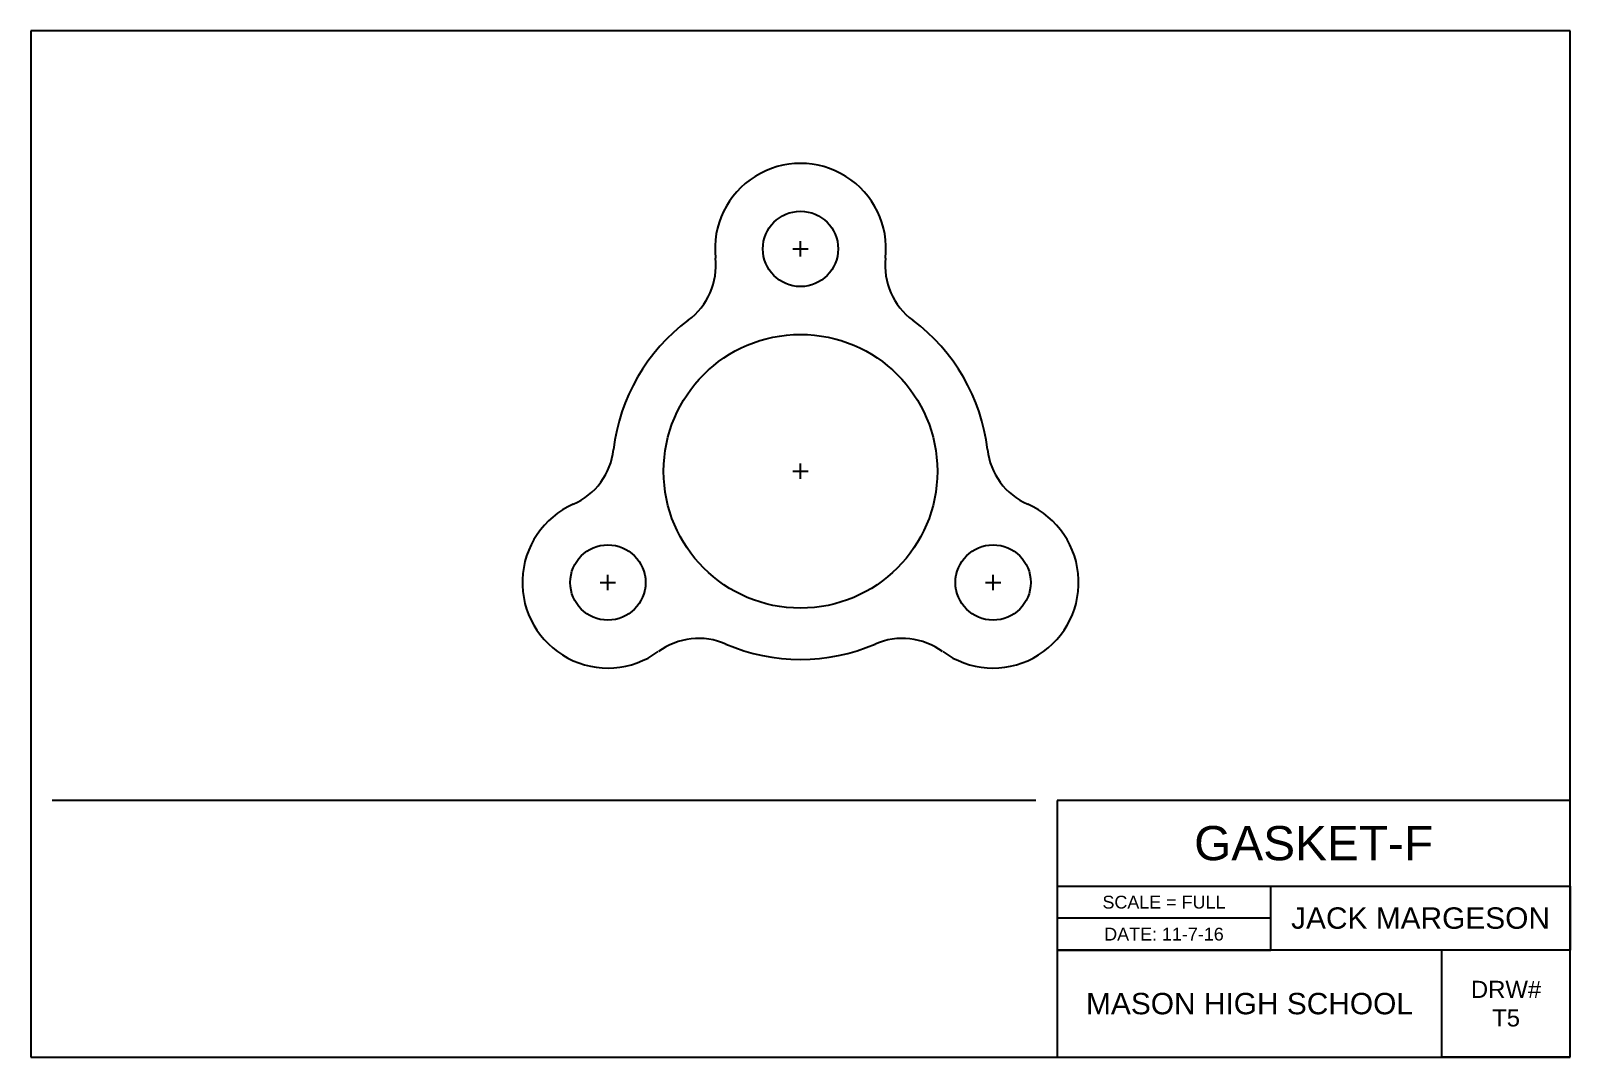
# Model space of a CAD drawing. Header units: inches. Extents: x 0 to 18, y 0 to 12.
import ezdxf

# ---------------------------------------------------------------- set-up
doc = ezdxf.new("R2010")
doc.units = ezdxf.units.IN
doc.header["$MEASUREMENT"] = 0
doc.styles.get("Standard").update_dxf_attribs({"font": 'arial.ttf'})

msp = doc.modelspace()

# ---------------------------------------------------------------- linework, layer by layer
for p, q in [((18, 12), (0, 12)), ((0, 12), (0, 0)), ((18, 0), (18, 12)), ((11.75, 3), (0.25, 3)), ((18, 3), (12, 3)), ((12, 3), (12, 0)), ((12, 3), (12, 2)), ((18, 0), (18, 3)), ((12, 2), (18, 2)), ((14.5, 1.25), (14.5, 2)), ((18, 2), (18, 1.25)), ((14.5, 1.625), (12, 1.625)), ((18, 1.25), (12, 1.25)), ((12, 1.25), (14.5, 1.25)), ((16.5, 0), (16.5, 1.25)), ((0, 0), (18, 0)), ((18, 0), (16.5, 0))]:
    msp.add_line(p, q)
at = {"color": 3}
for p, q in [((9, 9.36), (9, 9.54)), ((8.91, 9.45), (9.09, 9.45)), ((8.91, 6.85), (9.09, 6.85)), ((9, 6.76), (9, 6.94)), ((6.748, 5.46), (6.748, 5.64)), ((11.252, 5.46), (11.252, 5.64)), ((6.658, 5.55), (6.838, 5.55)), ((11.162, 5.55), (11.342, 5.55))]:
    msp.add_line(p, q, dxfattribs=at)
for centre, radius in [((9, 9.45), 0.44), ((9, 6.85), 1.6), ((6.748, 5.55), 0.44), ((11.252, 5.55), 0.44)]:
    msp.add_circle(centre, radius)
for centre, radius, start, end in [((9, 9.45), 1, 353.867, 186.133), ((7.21, 9.258), 0.8, 306.6243, 6.133), ((10.79, 9.258), 0.8, 173.867, 233.3757), ((9, 6.85), 2.2, 126.6243, 173.3757), ((9, 6.85), 2.2, 6.6243, 53.3757), ((6.02, 7.196), 0.8, 293.867, 353.3757), ((11.98, 7.196), 0.8, 186.6243, 246.133), ((6.748, 5.55), 1, 113.867, 306.133), ((11.252, 5.55), 1, 233.867, 66.133), ((7.81, 4.096), 0.8, 66.6243, 126.133), ((10.19, 4.096), 0.8, 53.867, 113.3757), ((9, 6.85), 2.2, 246.6243, 293.3757)]:
    msp.add_arc(centre, radius, start, end)

# ---------------------------------------------------------------- texts
at = {"attachment_point": 5}
for s, width, insert, char_height in [('GASKET-F', 6, (15, 2.5), 0.4), ('SCALE = FULL', 2.5, (13.25, 1.812), 0.15), ('JACK MARGESON', 3.5, (16.25, 1.625), 0.25), ('DATE: 11-7-16', 2.5, (13.25, 1.438), 0.15), ('MASON HIGH SCHOOL', 4.5, (14.25, 0.625), 0.25), ('DRW#\\PT5', 1.5, (17.25, 0.625), 0.2)]:
    msp.add_mtext_dynamic_manual_height_columns(s, width=width, gutter_width=1, heights=[0], dxfattribs=dict(at, insert=insert, char_height=char_height))

doc.saveas('drawing.dxf')
